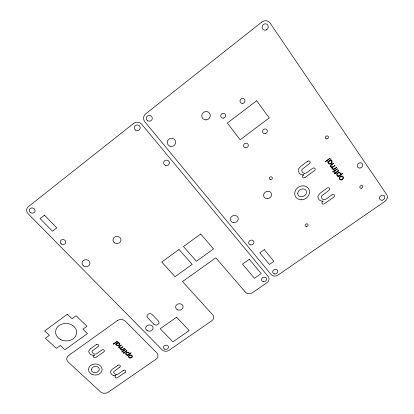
<?xml version="1.0" encoding="UTF-8"?>
<svg xmlns="http://www.w3.org/2000/svg" width="414" height="414" viewBox="0 0 414 414"><rect width="100%" height="100%" fill="white"/><g stroke="black" fill="none" stroke-linecap="round" stroke-linejoin="round"><path stroke-width="0.62" d="M334.647 172.152L334.947 171.893M115.542 344.086L118.378 342.212M113.172 343.967L117.405 341.234M117.379 341.467L113.27 344.262M118.445 342.513L118.047 342.792L119.258 343.015L119.894 343.879L119.729 344.753L119.009 345.473L117.146 345.757L116.267 345.074L116.215 344.091L115.542 344.324M121.302 345.317L119.693 346.456A1.33 1.102 -2.9 0 0 119.211 347.03A1.107 0.916 -2.9 0 0 121.033 347.765M122.979 346.948L121.338 348.102A1.33 1.097 -3.1 0 0 120.862 348.655M121.711 350.089L122.068 349.835M124.588 348.541L121.814 350.384M122.663 351.134L125.52 349.24M125.608 349.535L122.787 351.434M123.32 353.018L123.977 352.552L123.507 352.097M127.114 355.409C128.009 355.015 125.406 355.098 125.706 353.856C125.706 352.992 126.539 352.376 127.315 352.19C130.1 351.326 128.64 355.704 131.052 352.764M131.135 353.064L127.201 355.704M261.819 22.035L145.692 113.85A5.739 5.615 -5.6 0 0 144.833 121.768L271.118 274.539A5.103 4.352 -21.3 0 0 278.058 275.067L384.777 201.463A5.47 4.575 -35.3 0 0 386.707 194.585L270.104 23.086A6.339 5.822 -62.3 0 0 261.829 22.051M337.917 169.911L338.548 170.377A0.688 0.595 -36.4 0 1 338.502 170.765A1.226 1.066 -36.4 0 1 338.036 171.256M307.566 161.325L300.574 166.464L298.447 169.14A3.255 2.893 -34.3 0 0 298.173 170.278L299.162 172.969A5.222 4.626 -34.5 0 0 301.159 174.465A6.888 6.106 -34.7 0 0 303.612 174.863M303.224 175.127L303.612 174.848M304.983 177.523L314.397 170.754A1.723 1.516 -35.2 0 0 314.945 168.519A1.723 1.516 -35.2 0 0 312.632 168.317L306.505 172.747A3.25 2.882 -34.5 0 1 304.228 173.275M331.319 164.648L333.591 163.276L331.598 164.995A1.516 1.325 -36.7 0 0 330.977 165.709A1.263 1.097 -36.7 0 0 332.799 166.692M332.84 166.749L335.102 165.419L333.073 167.127A1.516 1.32 -36.5 0 0 332.458 167.815M333.539 169.342C330.786 172.415 341.312 163.934 334.274 168.819M338.047 171.272L335.733 172.923L336.064 173.394M96.208 344.629L90.428 348.811L88.819 350.958A2.893 2.375 -0.2 0 0 88.715 351.859L89.978 353.954A4.626 3.809 -0.4 0 0 92.022 355.088A6.101 5.025 -0.4 0 0 94.34 355.352L94.019 355.569M322.734 201.416L323.111 201.147M332.023 194.859L325.968 199.113A3.188 2.758 -32.5 0 1 323.738 199.631A2.929 2.536 -32.4 0 1 322.775 199.274L322.066 198.679A5.232 4.533 -32.7 0 1 321.761 198.28L321.321 196.997A1.837 1.589 -32.4 0 1 321.445 196.391A2.841 2.463 -32.4 0 1 321.771 195.806L328.851 190.476A1.692 1.47 -33.6 0 0 329.415 188.303A1.692 1.47 -33.6 0 0 327.138 188.116L320.26 193.1L318.149 195.672A3.193 2.769 -32.3 0 0 317.864 196.769L318.796 199.351A5.113 4.435 -32.4 0 0 320.726 200.785A6.743 5.848 -32.6 0 0 323.111 201.157M121.074 347.812L122.891 346.653M122.673 349.411L124.5 348.241M117.897 365.314L112.173 369.366L110.559 371.441A2.831 2.293 -2.6 0 0 110.445 372.315L111.645 374.334A4.528 3.674 -2.7 0 0 113.627 375.426M119.775 367.12L113.933 371.472A2.515 2.039 -2.8 0 0 113.71 371.943A1.625 1.32 -2.7 0 0 113.679 372.419L114.259 373.428A4.632 3.757 -3 0 0 114.59 373.733L115.33 374.194A2.593 2.101 -2.9 0 0 116.272 374.442M115.573 375.881L115.889 375.658A5.972 4.849 -2.8 0 1 113.633 375.41M123.305 370.509L118.264 373.997A2.82 2.287 -2.9 0 1 116.267 374.453M125.173 372.305L117.447 377.656A1.485 1.201 -2.9 0 1 115.346 377.573A1.485 1.201 -2.9 0 1 115.558 375.865M126.203 350.187L126.839 350.544A0.6 0.497 -3.5 0 1 126.85 350.849A1.076 0.89 -3.5 0 1 126.482 351.248L124.578 352.609L124.919 352.94M123.424 353.313L124.257 352.831L124.598 353.163M121.23 345.017L119.387 346.192A1.816 1.501 -2.9 0 0 118.73 346.968M335.759 173.699L336.08 173.45M123.822 351.874L124.293 352.33L126.311 350.906L126.327 350.503M335.687 173.657L335.35 173.192L334.264 173.704L335.097 172.84L334.678 172.245M335.04 171.945L335.48 172.566L337.772 170.93A0.569 0.497 -36.4 0 0 338.109 170.268M120.593 348.252A1.568 1.299 -2.9 0 1 119.108 347.786M119.072 347.812A1.873 1.552 -2.9 0 1 118.973 347.708L118.89 347.605A1.066 0.885 -2.8 0 1 118.746 346.973M122.047 349.768A1.387 1.149 -3 0 1 120.479 348.21M122.627 349.359A1.076 0.89 -3 0 1 120.888 348.66M123.289 370.499A1.49 1.206 -3.5 0 1 125.411 370.597A1.49 1.206 -3.5 0 1 125.188 372.321M117.876 365.298A1.496 1.221 -3 0 1 120.008 365.396A1.496 1.221 -3 0 1 119.796 367.135M94.004 355.554A1.516 1.242 -0.6 0 0 93.818 357.323A1.516 1.242 -0.6 0 0 95.981 357.427L103.769 351.895A1.521 1.252 -1.2 0 0 103.986 350.125A1.521 1.252 -1.2 0 0 101.818 350.016L96.741 353.628A2.882 2.37 -0.5 0 1 94.708 354.089A2.65 2.179 -0.5 0 1 93.74 353.82L92.979 353.344A4.735 3.897 -0.6 0 1 92.632 353.023L92.022 351.978A1.661 1.366 -0.4 0 1 92.048 351.481A2.572 2.117 -0.5 0 1 92.265 351L98.17 346.508A1.532 1.263 -0.6 0 0 98.377 344.722A1.532 1.263 -0.6 0 0 96.193 344.608M332.245 167.292A1.791 1.563 -36.7 0 1 330.724 166.666M330.682 166.692A2.137 1.863 -36.8 0 1 330.595 166.557L330.527 166.423A1.216 1.061 -36.7 0 1 330.486 165.621A2.07 1.801 -36.7 0 1 331.329 164.668M333.534 169.254A1.584 1.377 -36.5 0 1 332.126 167.24M334.233 168.757A1.226 1.066 -36.5 0 1 332.489 167.82M304.999 177.544A1.708 1.511 -33.6 0 1 302.691 177.342A1.708 1.511 -33.6 0 1 303.208 175.106M304.233 173.264A2.991 2.65 -34.5 0 1 303.239 172.907L302.505 172.281A5.346 4.73 -34.8 0 1 302.189 171.867L301.718 170.527A1.873 1.661 -34.4 0 1 301.837 169.895A2.903 2.572 -34.5 0 1 302.158 169.29L309.336 163.768A1.728 1.532 -35.9 0 0 309.879 161.507A1.728 1.532 -35.9 0 0 307.55 161.305M322.718 201.395A1.677 1.449 -31.8 0 0 322.18 203.543A1.677 1.449 -31.8 0 0 324.436 203.729L333.7 197.173A1.687 1.454 -33.1 0 0 334.269 195.025A1.687 1.454 -33.1 0 0 332.007 194.839M330.118 158.407L329.741 158.257L324.985 161.957L330.113 158.453M331.071 159.763L330.708 159.602L327.5 161.952L327.707 162.257L328.281 161.895L328.142 163.095L328.876 163.985L330.579 163.975L332.054 162.655L332.049 160.942L330.491 160.306L331.065 159.804M332.778 171.877C333.715 172.855 333.446 170.687 332.778 171.846M333.86 171.179L334.217 171.339L337.477 168.788L333.86 171.153M116.484 344.417C119.749 348.779 120.5 339.47 116.489 344.381M328.499 162.511C332.307 167.499 332.809 156.031 328.499 162.464M340.81 173.864C340.044 175.878 342.911 172.229 342.735 173.657L338.233 176.866C337.633 177.197 337.943 176.064 338.341 176.198C337.348 176.348 336.484 175.303 336.753 174.356C337.017 172.436 340.593 171.468 340.81 173.864M122.358 351.833C121.763 352.795 121.519 350.994 122.353 351.822M297.728 193.452C297.93 199.02 306.551 196.909 306.526 192.236C306.35 186.636 297.682 188.753 297.728 193.452M91.339 369.712C91.603 374.106 98.972 373.387 99.35 369.371C99.101 364.962 91.701 365.676 91.339 369.712M133.624 123.419L28.375 206.638A5.599 4.984 14.9 0 0 28.111 213.722L162.195 349.882A4.859 4.021 -7.4 0 0 168.984 350.291L211.761 320.793A4.942 4.161 -12.3 0 0 212.791 314.888L182.527 281.582L215.823 257.808L245.512 292.253A5.035 4.285 -17.7 0 0 252.4 292.76L266.88 282.778A5.072 4.321 -19.7 0 0 268.2 276.562L141.686 124.247A5.718 5.553 2.3 0 0 133.624 123.419M44.453 215.192L40.106 218.587L52.469 231.219L56.79 227.881L44.453 215.192M256.644 100.726L227.369 123.041L240.151 139.766L269.193 117.928L256.644 100.726M67.368 314.247L44.645 330.915L49.375 335.314L45.385 338.228L56.356 348.376L60.325 345.509L64.926 349.794L87.447 333.586L82.888 329.197L86.945 326.268L76.124 315.779L72.046 318.759L67.368 314.247M179.003 249.482L161.739 262.031L175.075 276.666L192.21 264.375L179.003 249.482M200.723 234.013L183.469 246.553L196.417 261.244L213.541 248.964L200.723 234.013M117.265 320.69L68.662 355.491A5.677 4.626 1.3 0 0 68.191 362.027L100.473 391.815A5.496 4.394 -2.1 0 0 108.199 392.213L155.881 359.331A5.579 4.585 -6 0 0 156.782 352.847L125.39 321.217A5.755 4.849 -2.6 0 0 117.265 320.69M249.3 259.319L242.5 264.101L254.465 278.286L261.218 273.592L249.3 259.319M264.308 249.642L259.811 252.804L269.369 264.448L273.84 261.337L264.308 249.642M176.597 317.212L160.187 328.711L172.902 341.85L189.198 330.574L176.597 317.212M153.817 324.146L147.684 317.802A2.919 2.479 -5.7 0 1 148.088 314.252A2.919 2.479 -5.7 0 1 152.238 314.578L158.35 320.954A2.903 2.448 -6.4 0 1 157.925 324.462A2.903 2.448 -6.4 0 1 153.811 324.152M129.572 357.913A1.925 1.584 -3.9 0 0 132.371 356.356A1.925 1.584 -3.9 0 0 129.401 355.176A1.925 1.584 -3.9 0 0 129.572 357.913M129.748 357.592A1.501 1.232 -3.9 0 0 131.947 356.402A1.501 1.232 -3.9 0 0 129.644 355.455A1.501 1.232 -3.9 0 0 129.748 357.592M126.932 354.757A1.465 1.206 -3.6 0 0 129.059 353.582A1.465 1.206 -3.6 0 0 126.808 352.676A1.465 1.206 -3.6 0 0 126.932 354.757M91.924 374.334A6.831 5.537 -0.9 0 0 102.17 369.479A6.831 5.537 -0.9 0 0 91.929 364.739A6.831 5.537 -0.9 0 0 91.924 374.334M341.395 179.966A2.194 1.894 -35.6 0 0 343.134 176.721A2.194 1.894 -35.6 0 0 339.501 177.285A2.194 1.894 -35.6 0 0 341.395 179.966M341.379 179.531A1.713 1.48 -35.6 0 0 342.74 177.001A1.713 1.48 -35.6 0 0 339.904 177.44A1.713 1.48 -35.6 0 0 341.379 179.531M338.838 175.857A1.666 1.444 -35.9 0 0 340.153 173.383A1.666 1.444 -35.9 0 0 337.389 173.818A1.666 1.444 -35.9 0 0 338.838 175.857M301.723 199.796A7.664 6.738 -31.4 0 0 308.751 188.95A7.664 6.738 -31.4 0 0 295.906 189.679A7.664 6.738 -31.4 0 0 301.723 199.796M60.284 339.397A10.531 8.746 2.8 0 0 76.621 332.913A10.531 8.746 2.8 0 0 61.443 324.291A10.531 8.746 2.8 0 0 60.284 339.397M250.765 244.912A2.707 2.37 -21 0 0 253.823 241.548A2.707 2.37 -21 0 0 249.306 241.072A2.707 2.37 -21 0 0 250.765 244.912M267.134 198.73A4.078 3.648 -27.9 0 0 271.232 193.178A4.078 3.648 -27.9 0 0 264.37 193.048A4.078 3.648 -27.9 0 0 267.134 198.73M170.056 146.209A4.233 4.062 -15.9 0 0 175.629 141.521A4.233 4.062 -15.9 0 0 168.741 139.29A4.233 4.062 -15.9 0 0 170.056 146.209M206.11 119.894A4.326 4.145 -35.6 0 0 209.665 113.364A4.326 4.145 -35.6 0 0 202.275 113.824A4.326 4.145 -35.6 0 0 206.11 119.894M233.201 222.597A4 3.581 -20.9 0 0 238.143 217.919A4 3.581 -20.9 0 0 231.576 216.605A4 3.581 -20.9 0 0 233.201 222.597M270.652 179.697A1.563 1.408 -30.5 0 0 272.215 177.549A1.563 1.408 -30.5 0 0 269.597 177.497A1.563 1.408 -30.5 0 0 270.652 179.697M326.946 138.902A1.63 1.439 -40.4 0 0 328.209 136.444A1.63 1.439 -40.4 0 0 325.523 136.858A1.63 1.439 -40.4 0 0 326.946 138.902M361.313 188.23A1.563 1.33 -35.5 0 0 362.581 185.938A1.563 1.33 -35.5 0 0 359.999 186.336A1.563 1.33 -35.5 0 0 361.313 188.23M306.432 226.505A1.506 1.299 -28.1 0 0 307.985 224.497A1.506 1.299 -28.1 0 0 305.475 224.466A1.506 1.299 -28.1 0 0 306.432 226.505M274.705 273.918A2.644 2.251 -21.3 0 0 277.737 270.699A2.644 2.251 -21.3 0 0 273.354 270.259A2.644 2.251 -21.3 0 0 274.705 273.918M382.127 200.195A2.836 2.37 -35.2 0 0 384.471 196.091A2.836 2.37 -35.2 0 0 379.814 196.81A2.836 2.37 -35.2 0 0 382.127 200.195M265.12 133.624A2.484 2.282 -38.3 0 0 266.932 129.805A2.484 2.282 -38.3 0 0 262.771 130.436A2.484 2.282 -38.3 0 0 265.12 133.624M242.863 103.345A2.546 2.391 -44.6 0 0 244.384 99.262A2.546 2.391 -44.6 0 0 240.161 100.209A2.546 2.391 -44.6 0 0 242.863 103.345M223.446 118.104A2.505 2.375 -38.4 0 0 225.185 114.186A2.505 2.375 -38.4 0 0 220.957 114.833A2.505 2.375 -38.4 0 0 223.446 118.104M245.978 147.819A2.448 2.267 -33.4 0 0 247.996 144.17A2.448 2.267 -33.4 0 0 243.846 144.517A2.448 2.267 -33.4 0 0 245.978 147.819M147.901 120.862A2.97 2.908 -5.6 0 0 152.28 118.192A2.97 2.908 -5.6 0 0 147.746 115.827A2.97 2.908 -5.6 0 0 147.901 120.862M360.04 168.032A2.908 2.494 -37.9 0 0 362.385 163.727A2.908 2.494 -37.9 0 0 357.603 164.462A2.908 2.494 -37.9 0 0 360.04 168.032M266.652 29.736A3.281 3.017 -62.3 0 0 266.761 24.157A3.281 3.017 -62.3 0 0 262.098 27.179A3.281 3.017 -62.3 0 0 266.652 29.736M61.288 243.939A2.8 2.474 8 0 0 65.748 242.423A2.8 2.474 8 0 0 61.903 239.701A2.8 2.474 8 0 0 61.288 243.939M114.678 242.92A4 3.586 0 0 0 120.971 240.322A4 3.586 0 0 0 115.315 236.736A4 3.586 0 0 0 114.678 242.92M147.487 330.812A3.721 3.126 -5.7 0 0 153.092 327.981A3.721 3.126 -5.7 0 0 147.55 325.388A3.721 3.126 -5.7 0 0 147.487 330.812M177.751 309.91A3.762 3.208 -9.2 0 0 183.112 306.541A3.762 3.208 -9.2 0 0 177.27 304.373A3.762 3.208 -9.2 0 0 177.751 309.91M83.783 266.042A3.969 3.478 3.6 0 0 89.962 263.501A3.969 3.478 3.6 0 0 84.275 260.033A3.969 3.478 3.6 0 0 83.783 266.042M30.206 212.284A2.898 2.582 14.9 0 0 35.014 211.326A2.898 2.582 14.9 0 0 31.448 207.988A2.898 2.582 14.9 0 0 30.206 212.284M135.492 130.136A2.96 2.877 2.3 0 0 140.175 128.117A2.96 2.877 2.3 0 0 136.025 125.183A2.96 2.877 2.3 0 0 135.492 130.136M263.288 281.66A2.629 2.241 -19.7 0 0 266.518 278.643A2.629 2.241 -19.7 0 0 262.217 277.929A2.629 2.241 -19.7 0 0 263.288 281.66M165.507 165.419A2.877 2.727 -11.6 0 0 169.357 162.34A2.877 2.727 -11.6 0 0 164.705 160.761A2.877 2.727 -11.6 0 0 165.507 165.419M164.912 349.168A2.515 2.08 -7.4 0 0 168.462 346.937A2.515 2.08 -7.4 0 0 164.513 345.586A2.515 2.08 -7.4 0 0 164.912 349.168"/></g></svg>
